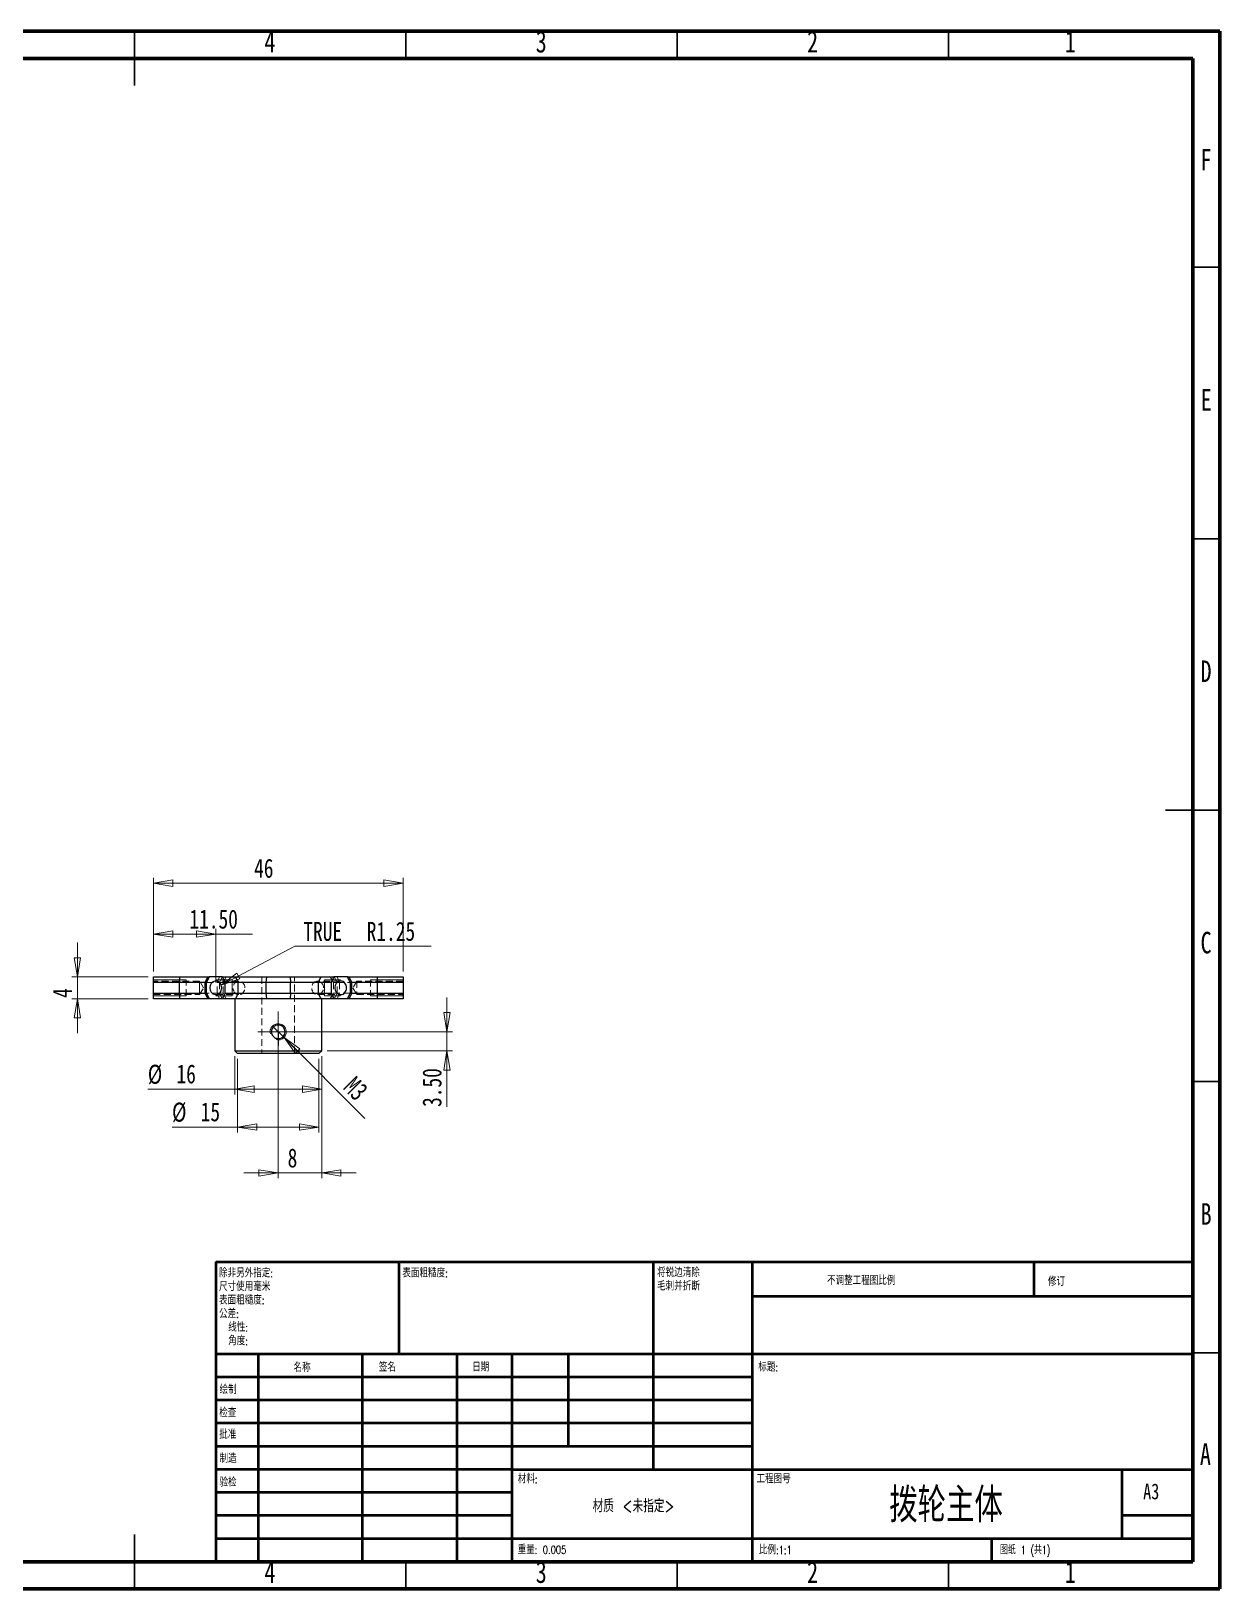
# Model space of a CAD drawing. Header units: millimetres. Extents: x 15 to 415, y 5 to 292.
# Drawn here: x 196 to 415, y 5 to 292 of the extents above; entities that cross this region are included whole.
import ezdxf

# ---------------------------------------------------------------- set-up
doc = ezdxf.new("R2010")
doc.units = ezdxf.units.MM
doc.header["$PDSIZE"] = -1
doc.linetypes.add('CENTERX2', pattern=[20.32, 12.7, -2.54, 2.54, -2.54])
doc.linetypes.add('HIDDEN', pattern=[1.905, 1.27, -0.635])
doc.styles.add('SLDTEXTSTYLE0', font='TXT', dxfattribs={"width": 0.75, "bigfont": 'bigfont'})
doc.styles.add('SLDTEXTSTYLE1', font='TXT', dxfattribs={"width": 0.694444, "bigfont": 'bigfont'})
doc.styles.add('SLDTEXTSTYLE2', font='TXT', dxfattribs={"width": 0.75})
doc.dimstyles.new('SLDDIMSTYLE0', dxfattribs={"dimtxt": 3.5, "dimasz": 3.556, "dimexe": 0, "dimexo": 0.0625, "dimgap": 0.875, "dimtad": 1, "dimrnd": 1e-09, "dimzin": 12, "dimdsep": 46, "dimtxsty": 'SLDTEXTSTYLE2', "dimblk1": 'CLOSED', "dimblk2": 'CLOSED', "dimsah": 1, "dimcen": 0.09, "dimadec": 0, "dimazin": 3, "dimtfac": 1, "dimtmove": 0, "dimatfit": 0, "dimldrblk": 'CLOSED', "dimfxl": 1, "dimfrac": 2, "dimtolj": 1, "dimtzin": 12, "dimarcsym": 0})
doc.dimstyles.new('SLDDIMSTYLE1', dxfattribs={"dimtxt": 3.5, "dimasz": 3.556, "dimexe": 0, "dimexo": 0.0625, "dimgap": 0.875, "dimtad": 1, "dimrnd": 1e-09, "dimzin": 12, "dimdsep": 46, "dimtxsty": 'SLDTEXTSTYLE2', "dimblk1": 'NONE', "dimblk2": 'CLOSED', "dimsah": 1, "dimcen": 0, "dimadec": 0, "dimazin": 3, "dimtfac": 1, "dimtmove": 0, "dimatfit": 3, "dimldrblk": 'NONE', "dimfxl": 1, "dimfrac": 2, "dimtolj": 1, "dimtzin": 12, "dimarcsym": 0})
doc.dimstyles.new('SLDDIMSTYLE6', dxfattribs={"dimtxt": 3.5, "dimasz": 3.556, "dimexe": 0, "dimexo": 0.0625, "dimgap": 0.875, "dimtad": 1, "dimrnd": 1e-09, "dimzin": 4, "dimdsep": 46, "dimtxsty": 'SLDTEXTSTYLE2', "dimblk1": 'CLOSED', "dimblk2": 'CLOSED', "dimsah": 1, "dimcen": 0.09, "dimadec": 0, "dimazin": 1, "dimtfac": 1, "dimtmove": 0, "dimatfit": 0, "dimldrblk": 'CLOSED', "dimfxl": 1, "dimfrac": 2, "dimtolj": 1, "dimtzin": 12, "dimarcsym": 0})
doc.dimstyles.new('SLDDIMSTYLE7', dxfattribs={"dimtxt": 3.5, "dimasz": 3.556, "dimexe": 0, "dimexo": 0.0625, "dimgap": 0.875, "dimtad": 1, "dimrnd": 1e-09, "dimzin": 12, "dimdsep": 46, "dimtxsty": 'SLDTEXTSTYLE2', "dimblk1": 'CLOSED', "dimblk2": 'CLOSED', "dimsah": 1, "dimcen": 0.09, "dimadec": 0, "dimazin": 3, "dimtfac": 1, "dimtofl": 0, "dimtmove": 0, "dimatfit": 3, "dimldrblk": 'CLOSED', "dimfxl": 1, "dimfrac": 2, "dimtolj": 1, "dimtzin": 12, "dimarcsym": 0})
doc.dimstyles.new('SLDDIMSTYLE8', dxfattribs={"dimtxt": 3.5, "dimasz": 3.556, "dimexe": 0, "dimexo": 0.0625, "dimgap": 0.875, "dimtad": 1, "dimrnd": 1e-09, "dimzin": 4, "dimdsep": 46, "dimtxsty": 'SLDTEXTSTYLE2', "dimblk1": 'CLOSED', "dimblk2": 'CLOSED', "dimsah": 1, "dimcen": 0.09, "dimadec": 0, "dimazin": 1, "dimtfac": 1, "dimtofl": 0, "dimtmove": 0, "dimatfit": 3, "dimldrblk": 'CLOSED', "dimfxl": 1, "dimfrac": 2, "dimtolj": 1, "dimtzin": 12, "dimarcsym": 0})
doc.dimstyles.new('SLDDIMSTYLE9', dxfattribs={"dimtxt": 3.5, "dimasz": 3.556, "dimexe": 0, "dimexo": 0.0625, "dimgap": 0.875, "dimtad": 0, "dimtih": 1, "dimtoh": 1, "dimrnd": 1e-09, "dimzin": 12, "dimdsep": 46, "dimtxsty": 'SLDTEXTSTYLE2', "dimblk1": 'CLOSED', "dimblk2": 'CLOSED', "dimsah": 1, "dimcen": 0, "dimadec": 0, "dimazin": 3, "dimtfac": 1, "dimtofl": 0, "dimtmove": 0, "dimatfit": 3, "dimldrblk": 'CLOSED', "dimfxl": 1, "dimfrac": 2, "dimtolj": 1, "dimtzin": 12, "dimarcsym": 0})

# ---------------------------------------------------------------- blocks, each defined once
blk = doc.blocks.new('SW_NOTE_0')
at = {"color": 0, "linetype": 'Continuous', "lineweight": 0, "char_height": 1.5, "attachment_point": 1, "style": 'SLDTEXTSTYLE0'}
for s, insert in [('\\M+18F9C\\M+194F1另\\M+18A4F\\M+18E77\\M+192E8:', (0, 1.93)), ('\\M+18EDA\\M+190A1\\M+18E67\\M+19770\\M+19F7C\\M+195C4', (0, -0.57)), ('\\M+1955C\\M+196CA\\M+19165糙\\M+19378:', (0, -3.07)), ('\\M+18CF6\\M+18DB7:', (0, -5.57)), ('线\\M+190AB:', (1.69, -8.07)), ('\\M+18A70\\M+19378:', (1.69, -10.57))]:
    blk.add_mtext(s, dxfattribs=dict(at, insert=insert))
blk = doc.blocks.new('SW_NOTE_1')
at = {"color": 0, "linetype": 'Continuous', "lineweight": 0, "char_height": 1.5, "attachment_point": 1, "style": 'SLDTEXTSTYLE0'}
for s, insert in [('\\M+18FAB锐边\\M+190B4\\M+18F9C', (0, 1.93)), ('\\M+196D1\\M+18E68\\M+19BF3\\M+190DC\\M+19266', (0, -0.57))]:
    blk.add_mtext(s, dxfattribs=dict(at, insert=insert))
blk = doc.blocks.new('_Closed')
at = {"color": 0, "linetype": 'ByBlock', "lineweight": -2}
for p, q in [((-1, 0.166667), (0, 0)), ((-1, 0.166667), (-1, -0.166667)), ((0, 0), (-1, -0.166667)), ((0, 0), (-1, 0))]:
    blk.add_line(p, q, dxfattribs=at)
blk = doc.blocks.new('_D_10')
at = {"color": 7, "linetype": 'Continuous', "lineweight": 18}
for q in [(240.44, 108.7), (257.48, 91.66)]:
    blk.add_line((242.56, 106.58), q, dxfattribs=at)
at = {"color": 7, "linetype": 'Continuous', "lineweight": 18, "xscale": 3.556, "yscale": 3.556, "rotation": 135}
blk.add_blockref('_Closed', (242.56, 106.58), dxfattribs=at)
at = {"color": 7, "linetype": 'Continuous', "lineweight": 18, "insert": (255.79, 99.69), "char_height": 3.5, "attachment_point": 1, "rotation": 315, "style": 'SLDTEXTSTYLE2'}
blk.add_mtext('M3', dxfattribs=at)
blk = doc.blocks.new('_None')
blk = doc.blocks.new('_D_11')
at = {"color": 7, "linetype": 'Continuous', "lineweight": 18}
for p, q in [((234, 102.64), (234, 89.08)), ((249, 102.64), (249, 89.08)), ((234, 90.08), (221.93, 90.08)), ((234, 90.08), (249, 90.08))]:
    blk.add_line(p, q, dxfattribs=at)
at = {"color": 7, "linetype": 'Continuous', "lineweight": 18, "xscale": 3.556, "yscale": 3.556, "rotation": 180}
blk.add_blockref('_Closed', (234, 90.08), dxfattribs=at)
at = {"color": 7, "linetype": 'Continuous', "lineweight": 18, "xscale": 3.556, "yscale": 3.556}
blk.add_blockref('_Closed', (249, 90.08), dxfattribs=at)
at = {"color": 7, "linetype": 'Continuous', "lineweight": 18, "char_height": 3.5, "attachment_point": 1, "style": 'SLDTEXTSTYLE2'}
for s, insert in [('%%c', (221.93, 94.59)), ('15', (227.21, 94.65))]:
    blk.add_mtext(s, dxfattribs=dict(at, insert=insert))
blk = doc.blocks.new('_D_12')
at = {"color": 7, "linetype": 'Continuous', "lineweight": 18}
for p, q in [((233.5, 103.14), (233.5, 96.06)), ((249.5, 103.14), (249.5, 96.06)), ((233.5, 97.06), (217.47, 97.06)), ((233.5, 97.06), (249.5, 97.06))]:
    blk.add_line(p, q, dxfattribs=at)
at = {"color": 7, "linetype": 'Continuous', "lineweight": 18, "xscale": 3.556, "yscale": 3.556, "rotation": 180}
blk.add_blockref('_Closed', (233.5, 97.06), dxfattribs=at)
at = {"color": 7, "linetype": 'Continuous', "lineweight": 18, "xscale": 3.556, "yscale": 3.556}
blk.add_blockref('_Closed', (249.5, 97.06), dxfattribs=at)
at = {"color": 7, "linetype": 'Continuous', "lineweight": 18, "char_height": 3.5, "attachment_point": 1, "style": 'SLDTEXTSTYLE2'}
for s, insert in [('%%c', (217.47, 101.57)), ('16', (222.75, 101.63))]:
    blk.add_mtext(s, dxfattribs=dict(at, insert=insert))
blk = doc.blocks.new('_D_13')
at = {"color": 7, "linetype": 'Continuous', "lineweight": 18}
for p, q in [((272.58, 107.64), (272.58, 113.99)), ((242.5, 107.64), (273.58, 107.64)), ((272.58, 107.64), (272.58, 104.14)), ((250.5, 104.14), (273.58, 104.14)), ((272.58, 104.14), (272.58, 93.8))]:
    blk.add_line(p, q, dxfattribs=at)
at = {"color": 7, "linetype": 'Continuous', "lineweight": 18, "xscale": 3.556, "yscale": 3.556}
for p, rotation in [((272.58, 107.64), 270), ((272.58, 104.14), 90)]:
    blk.add_blockref('_Closed', p, dxfattribs=dict(at, rotation=rotation))
at = {"color": 7, "linetype": 'Continuous', "lineweight": 18, "insert": (268.07, 93.8), "char_height": 3.5, "attachment_point": 1, "rotation": 90, "style": 'SLDTEXTSTYLE2'}
blk.add_mtext('3.50', dxfattribs=at)
blk = doc.blocks.new('_D_14')
at = {"color": 7, "linetype": 'Continuous', "lineweight": 18}
for p, q in [((241.5, 106.64), (241.5, 80.64)), ((249.5, 103.14), (249.5, 80.64)), ((241.5, 81.64), (235.15, 81.64)), ((241.5, 81.64), (249.5, 81.64)), ((249.5, 81.64), (255.85, 81.64))]:
    blk.add_line(p, q, dxfattribs=at)
at = {"color": 7, "linetype": 'Continuous', "lineweight": 18, "xscale": 3.556, "yscale": 3.556}
blk.add_blockref('_Closed', (241.5, 81.64), dxfattribs=at)
at = {"color": 7, "linetype": 'Continuous', "lineweight": 18, "xscale": 3.556, "yscale": 3.556, "rotation": 180}
blk.add_blockref('_Closed', (249.5, 81.64), dxfattribs=at)
at = {"color": 7, "linetype": 'Continuous', "lineweight": 18, "insert": (243.23, 86.15), "char_height": 3.5, "attachment_point": 1, "style": 'SLDTEXTSTYLE2'}
blk.add_mtext('8', dxfattribs=at)
blk = doc.blocks.new('_D_15')
at = {"color": 7, "linetype": 'Continuous', "lineweight": 18}
for p, q in [((218.5, 118.74), (218.5, 136.02)), ((264.5, 135.02), (218.5, 135.02)), ((264.5, 118.74), (264.5, 136.02))]:
    blk.add_line(p, q, dxfattribs=at)
at = {"color": 7, "linetype": 'Continuous', "lineweight": 18, "xscale": 3.556, "yscale": 3.556, "rotation": 180}
blk.add_blockref('_Closed', (218.5, 135.02), dxfattribs=at)
at = {"color": 7, "linetype": 'Continuous', "lineweight": 18, "xscale": 3.556, "yscale": 3.556}
blk.add_blockref('_Closed', (264.5, 135.02), dxfattribs=at)
at = {"color": 7, "linetype": 'Continuous', "lineweight": 18, "insert": (237.05, 139.53), "char_height": 3.5, "attachment_point": 1, "style": 'SLDTEXTSTYLE2'}
blk.add_mtext('46', dxfattribs=at)
blk = doc.blocks.new('_D_16')
at = {"color": 7, "linetype": 'Continuous', "lineweight": 18}
for p, q in [((204.48, 117.74), (204.48, 124.09)), ((217.5, 117.74), (203.48, 117.74)), ((204.48, 113.74), (204.48, 117.74)), ((217.5, 113.74), (203.48, 113.74)), ((204.48, 113.74), (204.48, 107.39))]:
    blk.add_line(p, q, dxfattribs=at)
at = {"color": 7, "linetype": 'Continuous', "lineweight": 18, "xscale": 3.556, "yscale": 3.556}
for p, rotation in [((204.48, 117.74), 270), ((204.48, 113.74), 90)]:
    blk.add_blockref('_Closed', p, dxfattribs=dict(at, rotation=rotation))
at = {"color": 7, "linetype": 'Continuous', "lineweight": 18, "insert": (199.97, 113.88), "char_height": 3.5, "attachment_point": 1, "rotation": 90, "style": 'SLDTEXTSTYLE2'}
blk.add_mtext('4', dxfattribs=at)
blk = doc.blocks.new('_D_17')
at = {"color": 7, "linetype": 'Continuous', "lineweight": 18}
for p, q in [((218.5, 118.74), (218.5, 126.64)), ((230, 116.74), (230, 126.64)), ((230, 125.64), (218.5, 125.64)), ((230, 125.64), (236.78, 125.64))]:
    blk.add_line(p, q, dxfattribs=at)
at = {"color": 7, "linetype": 'Continuous', "lineweight": 18, "xscale": 3.556, "yscale": 3.556, "rotation": 180}
blk.add_blockref('_Closed', (218.5, 125.64), dxfattribs=at)
at = {"color": 7, "linetype": 'Continuous', "lineweight": 18, "xscale": 3.556, "yscale": 3.556}
blk.add_blockref('_Closed', (230, 125.64), dxfattribs=at)
at = {"color": 7, "linetype": 'Continuous', "lineweight": 18, "insert": (225.14, 130.16), "char_height": 3.5, "attachment_point": 1, "style": 'SLDTEXTSTYLE2'}
blk.add_mtext('11.50', dxfattribs=at)
blk = doc.blocks.new('_D_18')
at = {"color": 7, "linetype": 'Continuous', "lineweight": 18}
for p, q in [((230.98, 116.25), (244.54, 123.39)), ((244.54, 123.39), (269.69, 123.39))]:
    blk.add_line(p, q, dxfattribs=at)
at = {"color": 7, "linetype": 'Continuous', "lineweight": 18, "xscale": 3.556, "yscale": 3.556, "rotation": 207.7440406743}
blk.add_blockref('_Closed', (230.98, 116.25, 19.92), dxfattribs=at)
at = {"color": 7, "linetype": 'Continuous', "lineweight": 18, "char_height": 3.5, "attachment_point": 1, "style": 'SLDTEXTSTYLE2'}
for s, insert in [('TRUE', (246.12, 127.9)), ('R1.25', (257.8, 127.9))]:
    blk.add_mtext(s, dxfattribs=dict(at, insert=insert))
blk = doc.blocks.new('SW_CENTERMARKSYMBOL_1')
at = {"color": 0, "linetype": 'Continuous', "lineweight": 0}
for p, q in [((0, 2.5), (0, 3.75)), ((-2.5, 0), (-3.75, 0)), ((0, 0), (-2.5, 0)), ((0, 0), (0, 2.5)), ((0, 0), (0, -2.5)), ((0, 0), (2.5, 0)), ((2.5, 0), (3.75, 0)), ((0, -2.5), (0, -3.75))]:
    blk.add_line(p, q, dxfattribs=at)

msp = doc.modelspace()

# ---------------------------------------------------------------- linework, layer by layer
at = {"color": 7, "linetype": 'Continuous', "lineweight": 70}
for p, q in [((15, 292), (415, 292)), ((415, 292), (415, 5)), ((20, 287), (410, 287)), ((410, 287), (410, 10)), ((410, 10), (20, 10)), ((415, 5), (15, 5))]:
    msp.add_line(p, q, dxfattribs=at)
at = {"color": 7, "linetype": 'Continuous', "lineweight": 35}
for p, q in [((215, 292.001), (215, 281.999)), ((215, 287), (215, 292)), ((265, 287), (265, 292)), ((315, 287), (315, 292)), ((365, 287), (365, 292)), ((410, 248.5), (415, 248.5)), ((410, 198.5), (415, 198.5)), ((415.001, 148.5), (404.999, 148.5)), ((410, 148.5), (415, 148.5)), ((410, 98.5), (415, 98.5)), ((410, 48.5), (415, 48.5)), ((215, 4.999), (215, 15.001)), ((215, 10), (215, 5)), ((265, 10), (265, 5)), ((315, 10), (315, 5)), ((365, 10), (365, 5))]:
    msp.add_line(p, q, dxfattribs=at)
at = {"color": 7, "linetype": 'Continuous', "lineweight": 25}
for p, q in [((218.5018, 116.74), (218.5018, 117.74)), ((218.5018, 117.74), (223.29973, 117.74)), ((223.29973, 117.74), (223.29973, 116.74)), ((223.29973, 117.74), (228.50533, 117.74)), ((228.50533, 117.74), (227.96646, 116.74)), ((228.76885, 117.74), (228.26885, 116.74)), ((228.50533, 117.74), (228.76885, 117.74)), ((231.23295, 117.74), (228.76885, 117.74)), ((231.23295, 117.74), (233.63191, 117.74)), ((231.73295, 116.74), (231.23295, 117.74)), ((233.63191, 117.74), (234.13191, 116.74)), ((233.63191, 117.74), (239.33095, 117.74)), ((239.33095, 117.74), (239.241, 116.74)), ((239.33095, 117.74), (243.66905, 117.74)), ((243.66905, 117.74), (243.759, 116.74)), ((243.66905, 117.74), (249.36809, 117.74)), ((249.36809, 117.74), (248.86809, 116.74)), ((249.36809, 117.74), (251.76705, 117.74)), ((251.76705, 117.74), (251.26705, 116.74)), ((254.23115, 117.74), (251.76705, 117.74)), ((254.73115, 116.74), (254.23115, 117.74)), ((254.23115, 117.74), (254.49467, 117.74)), ((254.49467, 117.74), (255.03354, 116.74)), ((254.49467, 117.74), (259.70027, 117.74)), ((259.70027, 117.74), (259.70027, 116.74)), ((259.70027, 117.74), (264.4982, 117.74)), ((264.4982, 117.74), (264.4982, 116.74)), ((218.5018, 114.74), (218.5018, 116.74)), ((223.29973, 116.74), (218.5018, 116.74)), ((227.96646, 116.74), (223.29973, 116.74)), ((223.29973, 114.74), (223.29973, 116.74)), ((228.26885, 116.74), (227.96646, 116.74)), ((227.96646, 116.74), (227.96646, 114.74)), ((228.26885, 114.74), (228.26885, 116.74)), ((234.13191, 116.74), (231.73295, 116.74)), ((231.73295, 114.74), (231.73295, 116.74)), ((234.13191, 114.74), (234.13191, 116.74)), ((239.241, 116.74), (234.13191, 116.74)), ((239.241, 116.74), (239.241, 114.74)), ((243.759, 116.74), (239.241, 116.74)), ((243.759, 114.74), (243.759, 116.74)), ((248.86809, 116.74), (243.759, 116.74)), ((248.86809, 116.74), (248.86809, 114.74)), ((251.26705, 116.74), (248.86809, 116.74)), ((251.26705, 116.74), (251.26705, 114.74)), ((254.73115, 116.74), (254.73115, 114.74)), ((255.03354, 116.74), (254.73115, 116.74)), ((255.03354, 114.74), (255.03354, 116.74)), ((259.70027, 116.74), (255.03354, 116.74)), ((259.70027, 116.74), (259.70027, 114.74)), ((264.4982, 116.74), (259.70027, 116.74)), ((264.4982, 116.74), (264.4982, 114.74)), ((218.5018, 114.74), (223.29973, 114.74)), ((218.5018, 113.74), (218.5018, 114.74)), ((223.29973, 113.74), (218.5018, 113.74)), ((223.29973, 114.74), (227.96646, 114.74)), ((223.29973, 114.74), (223.29973, 113.74)), ((228.50533, 113.74), (223.29973, 113.74)), ((227.96646, 114.74), (228.26885, 114.74)), ((227.96646, 114.74), (228.50533, 113.74)), ((228.26885, 114.74), (228.76885, 113.74)), ((228.76885, 113.74), (228.50533, 113.74)), ((231.23295, 113.74), (228.76885, 113.74)), ((231.23295, 113.74), (231.73295, 114.74)), ((233.63191, 113.74), (231.23295, 113.74)), ((231.73295, 114.74), (234.13191, 114.74)), ((233.5, 113.74), (233.5, 104.14)), ((234.13191, 114.74), (233.63191, 113.74)), ((239.33095, 113.74), (233.63191, 113.74)), ((234.13191, 114.74), (239.241, 114.74)), ((239.241, 114.74), (239.33095, 113.74)), ((239.241, 114.74), (243.759, 114.74)), ((243.66905, 113.74), (239.33095, 113.74)), ((243.759, 114.74), (243.66905, 113.74)), ((249.36809, 113.74), (243.66905, 113.74)), ((243.759, 114.74), (248.86809, 114.74)), ((248.86809, 114.74), (251.26705, 114.74)), ((248.86809, 114.74), (249.36809, 113.74)), ((251.76705, 113.74), (249.36809, 113.74)), ((249.5, 104.14), (249.5, 113.74)), ((251.26705, 114.74), (251.76705, 113.74)), ((254.23115, 113.74), (251.76705, 113.74)), ((254.23115, 113.74), (254.73115, 114.74)), ((254.49467, 113.74), (254.23115, 113.74)), ((255.03354, 114.74), (254.49467, 113.74)), ((259.70027, 113.74), (254.49467, 113.74)), ((254.73115, 114.74), (255.03354, 114.74)), ((255.03354, 114.74), (259.70027, 114.74)), ((259.70027, 114.74), (259.70027, 113.74)), ((259.70027, 114.74), (264.4982, 114.74)), ((264.4982, 113.74), (259.70027, 113.74)), ((264.4982, 114.74), (264.4982, 113.74)), ((233.5, 104.14), (234, 103.64)), ((233.5, 104.14), (249.5, 104.14)), ((249, 103.64), (234, 103.64)), ((249, 103.64), (249.5, 104.14))]:
    msp.add_line(p, q, dxfattribs=at)
at = {"color": 7, "linetype": 'HIDDEN', "lineweight": 18}
for p, q in [((223.29973, 117.74), (223.29973, 116.74)), ((228.50533, 117.74), (227.96646, 116.74)), ((230.67438, 117.74), (230.22546, 116.74)), ((231.16781, 117.74), (230.66781, 116.74)), ((231.33768, 116.74), (231.91504, 117.74)), ((233.63191, 117.74), (234.13191, 116.74)), ((238.5, 117.74), (238.5, 103.64)), ((239.33095, 117.74), (239.241, 116.74)), ((243.66905, 117.74), (243.759, 116.74)), ((244.5, 103.64), (244.5, 117.74)), ((249.36809, 117.74), (248.86809, 116.74)), ((251.08496, 117.74), (251.66232, 116.74)), ((251.83219, 117.74), (252.33219, 116.74)), ((252.32562, 117.74), (252.77454, 116.74)), ((254.49467, 117.74), (255.03354, 116.74)), ((259.70027, 117.74), (259.70027, 116.74)), ((227.0018, 116.99), (218.5018, 116.99)), ((223.29973, 116.74), (223.29973, 114.74)), ((224.5018, 114.24), (224.5018, 117.24)), ((227.0018, 115.74), (227.0018, 116.99)), ((227.75288, 115.74), (227.0018, 116.99)), ((227.0018, 114.49), (227.0018, 115.74)), ((227.0018, 114.49), (227.75288, 115.74)), ((227.96646, 114.74), (227.96646, 116.74)), ((228.26885, 116.74), (230.66781, 116.74)), ((234.2509, 116.99), (230.0009, 116.99)), ((230.22546, 114.74), (230.22546, 116.74)), ((230.66781, 116.74), (231.33768, 116.74)), ((230.66781, 116.74), (230.66781, 114.74)), ((231.33768, 114.74), (231.33768, 116.74)), ((233.0009, 114.24), (233.0009, 117.24)), ((234.13191, 116.74), (234.13191, 114.74)), ((239.241, 114.74), (239.241, 116.74)), ((243.759, 116.74), (243.759, 114.74)), ((252.9991, 116.99), (248.7491, 116.99)), ((248.86809, 114.74), (248.86809, 116.74)), ((249.9991, 117.24), (249.9991, 114.24)), ((251.66232, 116.74), (252.33219, 116.74)), ((251.66232, 116.74), (251.66232, 114.74)), ((252.33219, 116.74), (254.73115, 116.74)), ((252.33219, 114.74), (252.33219, 116.74)), ((252.77454, 116.74), (252.77454, 114.74)), ((255.03354, 116.74), (255.03354, 114.74)), ((255.9982, 116.99), (255.24712, 115.74)), ((255.24712, 115.74), (255.9982, 114.49)), ((255.9982, 116.99), (255.9982, 114.49)), ((264.4982, 116.99), (255.9982, 116.99)), ((258.4982, 117.24), (258.4982, 114.24)), ((259.70027, 114.74), (259.70027, 116.74)), ((218.5018, 114.49), (227.0018, 114.49)), ((223.29973, 114.74), (223.29973, 113.74)), ((227.96646, 114.74), (228.50533, 113.74)), ((230.66781, 114.74), (228.26885, 114.74)), ((230.0009, 114.49), (234.2509, 114.49)), ((230.22546, 114.74), (230.67438, 113.74)), ((231.33768, 114.74), (230.66781, 114.74)), ((230.66781, 114.74), (231.16781, 113.74)), ((231.91504, 113.74), (231.33768, 114.74)), ((234.13191, 114.74), (233.63191, 113.74)), ((239.241, 114.74), (239.33095, 113.74)), ((243.759, 114.74), (243.66905, 113.74)), ((248.7491, 114.49), (252.9991, 114.49)), ((248.86809, 114.74), (249.36809, 113.74)), ((251.66232, 114.74), (251.08496, 113.74)), ((252.33219, 114.74), (251.66232, 114.74)), ((252.33219, 114.74), (251.83219, 113.74)), ((252.77454, 114.74), (252.32562, 113.74)), ((254.73115, 114.74), (252.33219, 114.74)), ((255.03354, 114.74), (254.49467, 113.74)), ((255.9982, 114.49), (264.4982, 114.49)), ((259.70027, 114.74), (259.70027, 113.74))]:
    msp.add_line(p, q, dxfattribs=at)
at = {"color": 7, "linetype": 'Continuous', "lineweight": 18}
for p, q in [((218.5018, 117.24), (224.5018, 117.24)), ((230.0009, 117.24), (233.0009, 117.24)), ((230.0009, 117.24), (233.0009, 117.24)), ((233.0009, 114.24), (233.0009, 117.24)), ((252.9991, 117.24), (249.9991, 117.24)), ((252.9991, 117.24), (249.9991, 117.24)), ((249.9991, 117.24), (249.9991, 114.24)), ((264.4982, 117.24), (258.4982, 117.24)), ((218.5018, 114.24), (224.5018, 114.24)), ((230.0009, 114.24), (233.0009, 114.24)), ((230.0009, 114.24), (233.0009, 114.24)), ((252.9991, 114.24), (249.9991, 114.24)), ((252.9991, 114.24), (249.9991, 114.24)), ((264.4982, 114.24), (258.4982, 114.24))]:
    msp.add_line(p, q, dxfattribs=at)
at = {"color": 7, "linetype": 'CENTERX2'}
msp.add_line((241.5, 107.64), (241.5, 105.10635), dxfattribs=at)
at = {"color": 7, "linetype": 'Continuous', "lineweight": 50}
for p, q in [((230, 65.25), (410, 65.25)), ((230, 65.25), (230, 10)), ((263.8, 48.25), (263.8, 65.25)), ((310.6, 65.25), (310.6, 27)), ((328.8, 65.25), (328.8, 10)), ((380.8, 58.875), (380.8, 65.25)), ((410, 58.875), (328.8, 58.875)), ((410, 48.25), (230, 48.25)), ((237.8, 48.25), (237.8, 10)), ((256.99095, 48.25), (256.99095, 10)), ((274.39893, 48.25), (274.39893, 10)), ((284.6, 10), (284.6, 48.25)), ((295, 31.25), (295, 48.25)), ((328.8, 44), (230, 44)), ((328.8, 39.75), (230, 39.75)), ((328.8, 35.5), (230, 35.5)), ((328.8, 31.25), (230, 31.25)), ((284.6, 27), (230, 27)), ((284.6, 27), (410, 27)), ((397, 14.25), (397, 27)), ((284.6, 22.74993), (230, 22.74993)), ((284.6, 18.5), (230, 18.5)), ((410, 18.5), (397, 18.5)), ((230, 14.25), (410, 14.25)), ((373, 10), (373, 14.25))]:
    msp.add_line(p, q, dxfattribs=at)
at = {"color": 7, "linetype": 'Continuous', "lineweight": 25, "flags": 128}
for points in [[(231.08343, 115.74), (231.06387, 115.97656), (231.00589, 116.20458), (230.91158, 116.4158), (230.78436, 116.6026), (230.62883, 116.75822), (230.4506, 116.87704), (230.25612, 116.95476), (230.05241, 116.98858), (229.84684, 116.97728), (229.64684, 116.92125), (229.45963, 116.82253), (229.29199, 116.68469), (229.14997, 116.5127), (229.03871, 116.31278), (228.96222, 116.09217), (228.92327, 115.85882), (228.92327, 115.62118), (228.96222, 115.38783), (229.03871, 115.16722), (229.14997, 114.9673), (229.29199, 114.79531), (229.45963, 114.65747), (229.64684, 114.55875), (229.84684, 114.50272), (230.05241, 114.49142), (230.25612, 114.52524), (230.4506, 114.60296), (230.62883, 114.72178), (230.78436, 114.8774), (230.91158, 115.0642), (231.00589, 115.27542), (231.06387, 115.50344), (231.08343, 115.74)], [(254.08163, 115.74), (254.06207, 115.97656), (254.00409, 116.20458), (253.90978, 116.4158), (253.78257, 116.6026), (253.62703, 116.75822), (253.4488, 116.87704), (253.25432, 116.95476), (253.05061, 116.98858), (252.84504, 116.97728), (252.64504, 116.92125), (252.45783, 116.82253), (252.29019, 116.68469), (252.14817, 116.5127), (252.03691, 116.31278), (251.96042, 116.09217), (251.92147, 115.85882), (251.92147, 115.62118), (251.96042, 115.38783), (252.03691, 115.16722), (252.14817, 114.9673), (252.29019, 114.79531), (252.45783, 114.65747), (252.64504, 114.55875), (252.84504, 114.50272), (253.05061, 114.49142), (253.25432, 114.52524), (253.4488, 114.60296), (253.62703, 114.72178), (253.78257, 114.8774), (253.90978, 115.0642), (254.00409, 115.27542), (254.06207, 115.50344), (254.08163, 115.74)]]:
    msp.add_lwpolyline(points, dxfattribs=at)
at = {"color": 7, "linetype": 'HIDDEN', "lineweight": 18, "flags": 128}
for points in [[(235.33343, 115.74), (235.31387, 115.97656), (235.25589, 116.20458), (235.16158, 116.4158), (235.03436, 116.6026), (234.87883, 116.75822), (234.7006, 116.87704), (234.50612, 116.95476), (234.30241, 116.98858), (234.09684, 116.97728), (233.89684, 116.92125), (233.70963, 116.82253), (233.54199, 116.68469), (233.39997, 116.5127), (233.28871, 116.31278), (233.21222, 116.09217), (233.17327, 115.85882), (233.17327, 115.62118), (233.21222, 115.38783), (233.28871, 115.16722), (233.39997, 114.9673), (233.54199, 114.79531), (233.70963, 114.65747), (233.89684, 114.55875), (234.09684, 114.50272), (234.30241, 114.49142), (234.50612, 114.52524), (234.7006, 114.60296), (234.87883, 114.72178), (235.03436, 114.8774), (235.16158, 115.0642), (235.25589, 115.27542), (235.31387, 115.50344), (235.33343, 115.74)], [(249.83163, 115.74), (249.81207, 115.97656), (249.75409, 116.20458), (249.65978, 116.4158), (249.53257, 116.6026), (249.37703, 116.75822), (249.1988, 116.87704), (249.00432, 116.95476), (248.80061, 116.98858), (248.59504, 116.97728), (248.39504, 116.92125), (248.20783, 116.82253), (248.04019, 116.68469), (247.89817, 116.5127), (247.78691, 116.31278), (247.71042, 116.09217), (247.67147, 115.85882), (247.67147, 115.62118), (247.71042, 115.38783), (247.78691, 115.16722), (247.89817, 114.9673), (248.04019, 114.79531), (248.20783, 114.65747), (248.39504, 114.55875), (248.59504, 114.50272), (248.80061, 114.49142), (249.00432, 114.52524), (249.1988, 114.60296), (249.37703, 114.72178), (249.53257, 114.8774), (249.65978, 115.0642), (249.75409, 115.27542), (249.81207, 115.50344), (249.83163, 115.74)]]:
    msp.add_lwpolyline(points, dxfattribs=at)
at = {"color": 7, "linetype": 'Continuous', "lineweight": 18}
msp.add_arc((241.5, 107.64), 1.5, 255, 195, dxfattribs=at)
at = {"color": 7, "linetype": 'Continuous', "lineweight": 25}
msp.add_open_spline([(242.75, 107.64), (242.75, 107.47457), (242.71734, 107.31225), (242.59177, 107.00963), (242.49891, 106.87112), (242.26866, 106.64091), (242.1294, 106.54782), (241.82869, 106.42305), (241.66403, 106.39009), (241.41905, 106.38995), (241.33609, 106.3981), (241.17568, 106.43004), (241.0977, 106.45367), (240.87046, 106.54773), (240.73288, 106.63942), (240.4999, 106.87226), (240.40815, 107.00978), (240.31405, 107.23661), (240.29035, 107.31452), (240.25825, 107.47495), (240.25003, 107.55788), (240.24994, 107.80279), (240.28272, 107.96751), (240.40728, 108.26848), (240.50017, 108.40772), (240.67284, 108.58072), (240.73705, 108.6335), (240.87257, 108.7242), (240.94427, 108.76267), (241.17141, 108.85714), (241.33374, 108.88986), (241.66419, 108.89014), (241.82682, 108.85757), (242.12931, 108.73237), (242.26806, 108.63954), (242.49837, 108.40957), (242.59162, 108.27038), (242.71666, 107.96976), (242.75, 107.80543), (242.75, 107.64)], degree=3, knots=[0, 0, 0, 0, 0.0625, 0.0625, 0.125, 0.125, 0.1875, 0.1875, 0.25, 0.25, 0.28125, 0.28125, 0.3125, 0.3125, 0.375, 0.375, 0.4375, 0.4375, 0.46875, 0.46875, 0.5, 0.5, 0.5625, 0.5625, 0.625, 0.625, 0.65625, 0.65625, 0.6875, 0.6875, 0.75, 0.75, 0.8125, 0.8125, 0.875, 0.875, 0.9375, 0.9375, 1, 1, 1, 1], dxfattribs=at)
at = {"color": 7, "linetype": 'Continuous'}
msp.add_point((241.5, 107.64), dxfattribs=at)

# ---------------------------------------------------------------- block references
at = {"color": 7, "linetype": 'Continuous', "lineweight": 0}
for name, p in [('SW_CENTERMARKSYMBOL_1', (241.5, 107.64)), ('SW_NOTE_0', (230.59367, 61.98737)), ('SW_NOTE_1', (311.30922, 62.06949))]:
    msp.add_blockref(name, p, dxfattribs=at)

# ---------------------------------------------------------------- texts
for s, insert, char_height, attachment_point, style in [('4', (239.96004, 292.06015), 3.96875, 2, 'SLDTEXTSTYLE2'), ('3', (289.96004, 292.06015), 3.96875, 2, 'SLDTEXTSTYLE2'), ('2', (339.96004, 292.06015), 3.96875, 2, 'SLDTEXTSTYLE2'), ('1', (387.46004, 292.06015), 3.96875, 2, 'SLDTEXTSTYLE2'), ('F', (412.45774, 270.31015), 3.96875, 2, 'SLDTEXTSTYLE2'), ('E', (412.50781, 226.06015), 3.96875, 2, 'SLDTEXTSTYLE2'), ('D', (412.45269, 176.06015), 3.96875, 2, 'SLDTEXTSTYLE2'), ('C', (412.45866, 126.06015), 3.96875, 2, 'SLDTEXTSTYLE2'), ('B', (412.4706, 76.06015), 3.96875, 2, 'SLDTEXTSTYLE2'), ('\\M+1955C\\M+196CA\\M+19165糙\\M+19378:', (264.37129, 63.91927), 1.5, 1, 'SLDTEXTSTYLE0'), ('\\M+19573调\\M+190AE\\M+18D48\\M+192F6图\\M+194E4\\M+197E1', (342.61464, 62.53299), 1.5, 1, 'SLDTEXTSTYLE0'), ('\\M+18F43订', (383.32758, 62.33491), 1.5, 1, 'SLDTEXTSTYLE0'), ('\\M+196BC\\M+18FCC', (244.32224, 46.50148), 1.5, 1, 'SLDTEXTSTYLE0'), ('签\\M+196BC', (260.03359, 46.56176), 1.5, 1, 'SLDTEXTSTYLE0'), ('\\M+193FA\\M+18AFA', (277.2147, 46.57618), 1.5, 1, 'SLDTEXTSTYLE0'), ('标题:', (329.95619, 46.57618), 1.5, 1, 'SLDTEXTSTYLE0'), ('绘\\M+190A7', (230.68467, 42.42971), 1.5, 1, 'SLDTEXTSTYLE0'), ('检查', (230.62358, 38.15441), 1.5, 1, 'SLDTEXTSTYLE0'), ('\\M+194E1\\M+18F79', (230.62163, 34.17683), 1.5, 1, 'SLDTEXTSTYLE0'), ('A', (412.33969, 31.81015), 3.96875, 2, 'SLDTEXTSTYLE2'), ('\\M+190A7\\M+191A2', (230.68219, 29.7337), 1.5, 1, 'SLDTEXTSTYLE0'), ('\\M+18DDE\\M+197BF:', (285.64586, 25.98606), 1.5, 1, 'SLDTEXTSTYLE0'), ('\\M+18D48\\M+192F6图\\M+18D86', (329.62865, 25.98606), 1.5, 1, 'SLDTEXTSTYLE0'), ('验检', (230.67686, 25.34965), 1.5, 1, 'SLDTEXTSTYLE0'), ('拨轮\\M+18EE5\\M+191CC', (364.54344, 23.60691), 6.35, 2, 'SLDTEXTSTYLE0'), ('A3', (400.87116, 24.40639), 2.910417, 1, 'SLDTEXTSTYLE2'), ('\\M+18DDE质 <\\M+196A2\\M+18E77\\M+192E8>', (306.9665, 21.48557), 2.38125, 2, 'SLDTEXTSTYLE0'), ('\\M+18F64\\M+197CA: 0.005', (285.61781, 12.94931), 1.4986, 1, 'SLDTEXTSTYLE0'), ('\\M+194E4\\M+197E1:1:1', (330.07397, 12.90009), 1.5, 1, 'SLDTEXTSTYLE0'), ('图纸 1 (\\M+18BA41)', (374.47829, 12.90009), 1.5, 1, 'SLDTEXTSTYLE1'), ('4', (239.96004, 10.06015), 3.96875, 2, 'SLDTEXTSTYLE2'), ('3', (289.96004, 10.06015), 3.96875, 2, 'SLDTEXTSTYLE2'), ('2', (339.96004, 10.06015), 3.96875, 2, 'SLDTEXTSTYLE2'), ('1', (387.46004, 10.06015), 3.96875, 2, 'SLDTEXTSTYLE2')]:
    msp.add_mtext(s, dxfattribs=dict(at, insert=insert, char_height=char_height, attachment_point=attachment_point, style=style))

# ---------------------------------------------------------------- dimensions: what is measured, and where the dimension line sits
at = {"color": 7, "linetype": 'Continuous', "lineweight": 18}
for base, p1, p2, dimstyle, picture, middle in [((218.5018, 135.02154), (264.4982, 117.74), (218.5018, 117.74), 'SLDDIMSTYLE7', '_D_15', (239.63261, 135.02154)), ((218.5018, 125.64478), (230.0009, 115.74), (218.5018, 117.74), 'SLDDIMSTYLE8', '_D_17', (230.96312, 125.64478)), ((249.5, 81.64), (241.5, 107.64), (249.5, 104.14), 'SLDDIMSTYLE0', '_D_14', (244.52299, 81.64))]:
    dim = msp.add_linear_dim(base=base, p1=p1, p2=p2, dimstyle=dimstyle, dxfattribs=at)
    dim.commit()
    dim.dimension.update_dxf_attribs({"geometry": picture, "text_midpoint": middle, "dimtype": 160})
dim = msp.add_radius_dim(center=(230.0009, 115.74), mpoint=(230.97834, 116.25413), text='TRUE <>', dimstyle='SLDDIMSTYLE9', dxfattribs=at)
dim.commit()
dim.dimension.update_dxf_attribs({"geometry": '_D_18', "text_midpoint": (257.90553, 126.16408), "dimtype": 164})
for base, p1, p2, dimstyle, picture, middle in [((204.48067, 117.74), (218.5018, 113.74), (218.5018, 117.74), 'SLDDIMSTYLE0', '_D_16', (204.48067, 115.17533)), ((272.57892, 104.14), (241.5, 107.64), (249.5, 104.14), 'SLDDIMSTYLE6', '_D_13', (272.57892, 98.32517))]:
    dim = msp.add_linear_dim(base=base, p1=p1, p2=p2, angle=90, dimstyle=dimstyle, dxfattribs=at)
    dim.commit()
    dim.dimension.update_dxf_attribs({"geometry": picture, "text_midpoint": middle, "dimtype": 160})
dim = msp.add_diameter_dim_2p(p1=(240.43934, 108.70066), p2=(242.56066, 106.57934), text='M3', dimstyle='SLDDIMSTYLE1', override={"dimpost": '<>'}, dxfattribs=at)
dim.commit()
dim.dimension.update_dxf_attribs({"geometry": '_D_10', "text_midpoint": (255.19159, 93.94843), "dimtype": 163})
for base, p1, p2, picture, middle in [((249.5, 97.06), (233.5, 104.14), (249.5, 104.14), '_D_12', (222.69291, 97.06)), ((249, 90.08048), (234, 103.64), (249, 103.64), '_D_11', (227.1598, 90.08048))]:
    dim = msp.add_linear_dim(base=base, p1=p1, p2=p2, text='%%c<>', dimstyle='SLDDIMSTYLE7', dxfattribs=at)
    dim.commit()
    dim.dimension.update_dxf_attribs({"geometry": picture, "text_midpoint": middle, "dimtype": 160})

doc.saveas('drawing.dxf')
